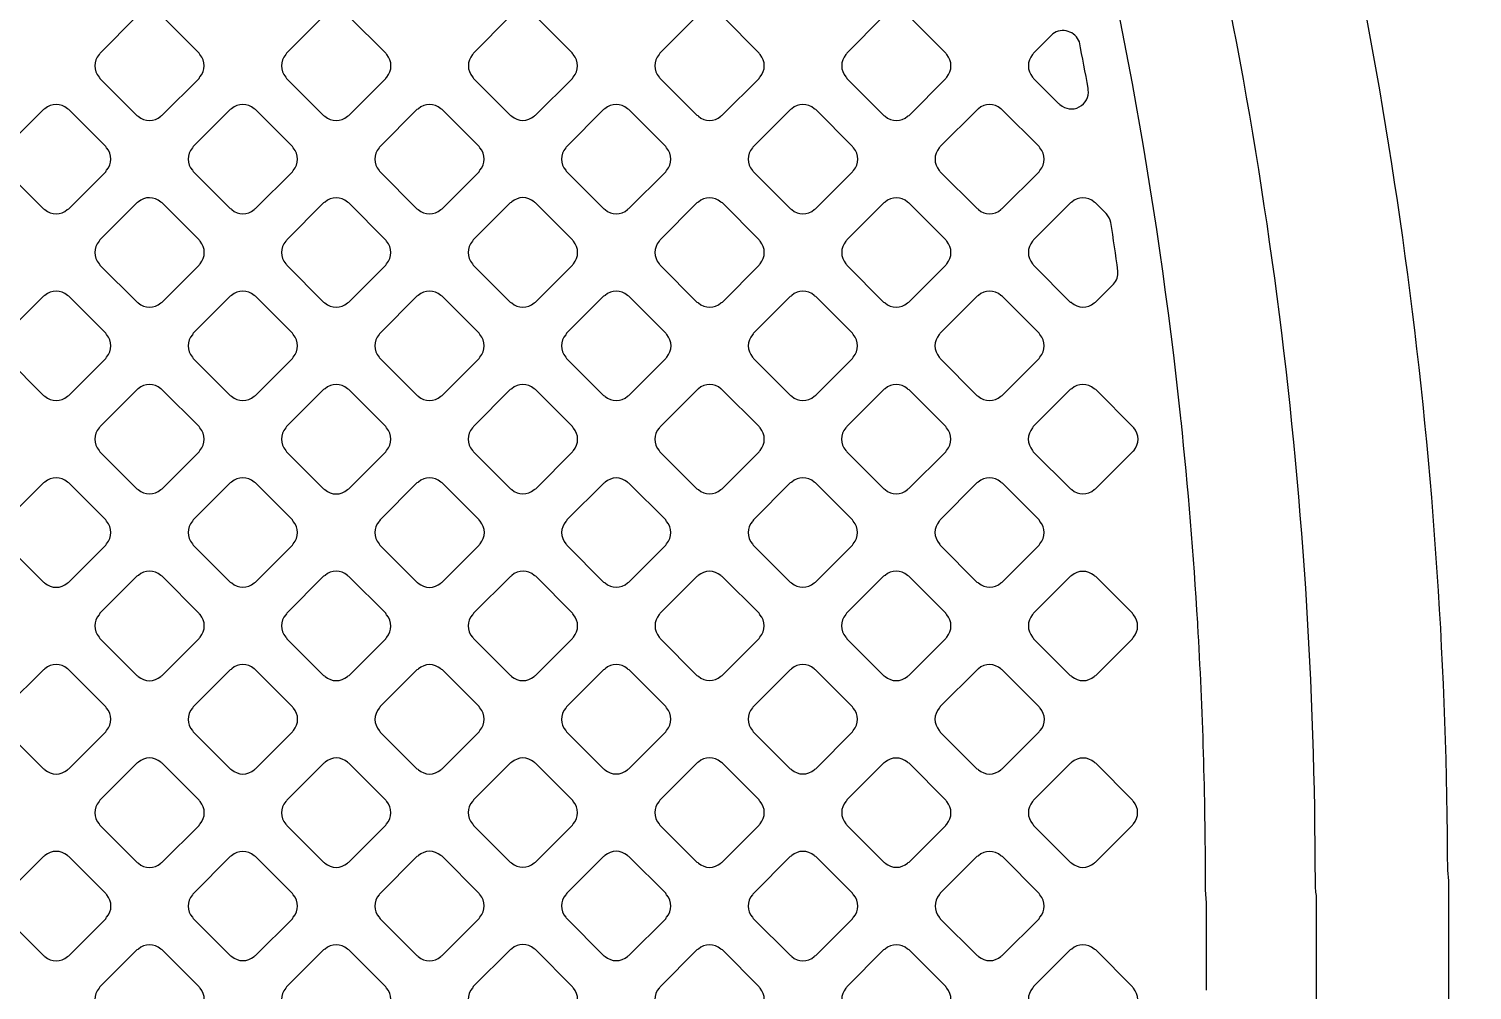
# Model space of a CAD drawing. Extents: x 3811 to 4077, y -444 to -307.
# Drawn here: x 4000.69 to 4002.356, y -389.27 to -388.161 of the extents above; entities that cross this region are included whole.
import ezdxf

# ---------------------------------------------------------------- set-up
doc = ezdxf.new("R2010")
doc.units = 0
doc.layers.add('gbr-dxf', color=7, linetype='Continuous')

msp = doc.modelspace()

# ---------------------------------------------------------------- linework, layer by layer
at = {"layer": 'gbr-dxf', "linetype": 'Continuous'}
for points in [[(3999.0372, -383.6498), (4000.6132, -385.2259, -0.008796), (4000.6149, -385.2276, -0.121203), (4002.1464, -387.7621, -0.018451), (4002.1479, -387.7673, -0.064075), (4002.3276, -389.1327, -0.053804), (4002.3289, -389.1489), (4002.3289, -394.6872, -0.007914)], [(4002.1765, -394.6853), (4002.1765, -389.1609, -0.053095), (4002.1752, -389.1448, 0.064692), (4002.0002, -387.8052, 0.121202), (4000.5054, -385.3337, -0.008636), (4000.5038, -385.332), (3998.9322, -383.7604, -0.013659)], [(4001.8473, -384.0947, -0.195845), (4004.0322, -389.4549, -0.014149), (4004.0323, -389.4568), (4004.0323, -391.139, -0.025288), (4004.0322, -391.1427, 0.157439), (4004.4405, -392.4026, 0.219385), (4004.626, -392.4882, -0.014355), (4004.628, -392.4882, -0.010806), (4004.6366, -392.488, -0.414223), (4004.8398, -392.6912, -0.414223), (4004.6366, -392.8944, -0.414223), (4004.4334, -392.6912, -0.043561), (4004.4364, -392.6561, -0.012185), (4004.4367, -392.6545, 0.044234), (4004.4407, -392.6116, -0.010298), (4004.4407, -392.6104, 0.140494), (4004.4036, -392.4811, -0.004442), (4004.3804, -392.4497), (4004.3802, -392.4494, -0.158008), (4003.956, -391.1404, -0.014071), (4003.9561, -391.1385), (4003.9561, -389.4588, -0.014135), (4003.956, -389.4568, 0.196009), (4001.7909, -384.146, -0.019381)], [(3999.9338, -384.9419), (4000.4034, -385.4115), (4000.4037, -385.4118), (4000.4155, -385.4236, -0.015153), (4000.4164, -385.4246, -0.049411), (4001.1557, -386.3274, -0.015167), (4001.1564, -386.3285, -0.044505), (4001.6589, -387.2521, -0.034066), (4001.6604, -387.2551, -0.026409), (4001.8779, -387.8407, -0.024232), (4001.8785, -387.843, -0.038163), (4002.0195, -388.6098, -0.027081), (4002.0198, -388.6124, -0.011465), (4002.039, -388.846, -0.02516), (4002.0391, -388.8484, -0.014496), (4002.048, -389.1447, -0.020601), (4002.048, -389.1467), (4002.048, -389.1467, -0.012792), (4002.048, -389.1478, 0.025204), (4002.0491, -389.1681, -0.038327), (4002.0493, -389.172), (4002.0493, -389.27)], [(4002.524, -394.8079), (4002.524, -389.1578, -0.03661), (4002.5232, -389.1468, 0.065137), (4002.3345, -387.7087, 0.121503), (4000.7513, -385.0878, -0.008636)]]:
    msp.add_lwpolyline(points, format="xyb", dxfattribs=at)
for points in [[(4000.7712, -388.2161, -0.092348), (4000.7721, -388.2177), (4000.8148, -388.2604, -0.088334), (4000.8163, -388.2613, 0.379237), (4000.8422, -388.2613, -0.096031), (4000.8439, -388.2603), (4000.8865, -388.2177, -0.096227), (4000.8875, -388.216, 0.379465), (4000.8875, -388.1901, -0.088014), (4000.8866, -388.1886), (4000.8439, -388.1459, -0.092289), (4000.8423, -388.145, 0.379731), (4000.8163, -388.145, -0.096475), (4000.8147, -388.1459), (4000.7722, -388.1885, -0.096627), (4000.7712, -388.1901, 0.379731)], [(4000.9866, -388.2161, -0.099643), (4000.9876, -388.2178), (4001.0302, -388.2604, -0.096227), (4001.0318, -388.2614, 0.378952), (4001.0578, -388.2614, -0.095866), (4001.0594, -388.2604), (4001.1021, -388.2177, -0.096227), (4001.1031, -388.2161, 0.379191), (4001.1031, -388.1902, -0.096259), (4001.1021, -388.1885), (4001.0592, -388.1457, -0.083081), (4001.0578, -388.1448, 0.378699), (4001.0319, -388.1448, -0.095968), (4001.0303, -388.1458), (4000.9876, -388.1885, -0.096527), (4000.9866, -388.1901, 0.379)], [(4001.2023, -388.216, -0.108153), (4001.2033, -388.2179), (4001.2456, -388.2602, -0.10442), (4001.2474, -388.2612, 0.379237), (4001.2733, -388.2612, -0.096031), (4001.275, -388.2603), (4001.3175, -388.2177, -0.095916), (4001.3185, -388.2161, 0.379465), (4001.3185, -388.1901, -0.104765), (4001.3174, -388.1883), (4001.2752, -388.1461, -0.108515), (4001.2733, -388.145, 0.379731), (4001.2473, -388.145, -0.096458), (4001.2457, -388.146), (4001.2032, -388.1884, -0.096627), (4001.2023, -388.1901, 0.379731)], [(4001.4176, -388.2161, -0.082704), (4001.4184, -388.2175), (4001.4613, -388.2603, -0.095585), (4001.4629, -388.2613, 0.379191), (4001.4889, -388.2613, -0.096117), (4001.4905, -388.2603), (4001.5332, -388.2177, -0.095895), (4001.5342, -388.216, 0.379201), (4001.5341, -388.1901, -0.096723), (4001.5331, -388.1884), (4001.4906, -388.1459, -0.100519), (4001.4888, -388.1449, 0.379297), (4001.4629, -388.1448, -0.096367), (4001.4613, -388.1458), (4001.4185, -388.1885, -0.096328), (4001.4176, -388.1902, 0.378964)], [(4001.6333, -388.216, -0.099964), (4001.6343, -388.2178), (4001.6769, -388.2604, -0.096332), (4001.6785, -388.2613, 0.379451), (4001.7045, -388.2613, -0.096117), (4001.7061, -388.2604), (4001.7487, -388.2178, -0.095796), (4001.7496, -388.2162, 0.378779), (4001.7496, -388.1903, -0.09601), (4001.7487, -388.1886), (4001.706, -388.146, -0.100093), (4001.7043, -388.145, 0.37947), (4001.6784, -388.145, -0.096723), (4001.6767, -388.146), (4001.6343, -388.1884, -0.096857), (4001.6333, -388.1901, 0.379731)], [(4001.8488, -388.2162, -0.104175), (4001.8498, -388.218), (4001.8785, -388.2466, -0.046425), (4001.8804, -388.248, 0.690712), (4001.913, -388.2309, -0.03831), (4001.913, -388.229, 0.002726), (4001.9028, -388.1756, 0.492596), (4001.8721, -388.1663), (4001.8498, -388.1885, -0.096627), (4001.8488, -388.1902, 0.379731)], [(4000.6633, -388.3239, -0.087946), (4000.6642, -388.3254), (4000.7071, -388.3682, -0.083374), (4000.7085, -388.3691, 0.378952), (4000.7344, -388.3691, -0.095866), (4000.7361, -388.3682), (4000.7788, -388.3254, -0.095916), (4000.7798, -388.3237, 0.379422), (4000.7798, -388.2978, -0.092523), (4000.7788, -388.2962), (4000.7363, -388.2536, -0.096857), (4000.7346, -388.2527, 0.379731), (4000.7086, -388.2527, -0.096458), (4000.707, -388.2536), (4000.6643, -388.2963, -0.096627), (4000.6633, -388.2979, 0.379357)], [(4000.8788, -388.2979, 0.37947), (4000.8789, -388.3238, -0.087848), (4000.8798, -388.3253), (4000.9225, -388.368, -0.10046), (4000.9242, -388.369, 0.379451), (4000.9501, -388.369, -0.096117), (4000.9518, -388.368), (4000.9943, -388.3255, -0.095895), (4000.9953, -388.3239, 0.379201), (4000.9953, -388.2979, -0.092523), (4000.9943, -388.2963), (4000.9516, -388.2537, -0.096857), (4000.95, -388.2527, 0.379357), (4000.9241, -388.2527, -0.096507), (4000.9224, -388.2536), (4000.8798, -388.2962, -0.096423)], [(4001.0944, -388.3239, -0.095956), (4001.0954, -388.3256), (4001.138, -388.3681, -0.092072), (4001.1395, -388.3691, 0.37981), (4001.1655, -388.3691, -0.096625), (4001.1671, -388.3681), (4001.2099, -388.3254, -0.096128), (4001.2108, -388.3237, 0.37981), (4001.2108, -388.2978, -0.083792), (4001.2099, -388.2964), (4001.1671, -388.2536, -0.088207), (4001.1656, -388.2527, 0.379731), (4001.1397, -388.2527, -0.096723), (4001.138, -388.2536), (4001.0954, -388.2963, -0.096857), (4001.0944, -388.2979, 0.379731)], [(4001.3099, -388.2979, 0.379605), (4001.3099, -388.3238, -0.096625), (4001.3109, -388.3255), (4001.3534, -388.3679, -0.107961), (4001.3552, -388.369, 0.37981), (4001.3812, -388.369, -0.095956), (4001.3828, -388.368), (4001.4253, -388.3255, -0.096332), (4001.4263, -388.3239, 0.37981), (4001.4263, -388.2979, -0.100902), (4001.4253, -388.2962), (4001.3828, -388.2537, -0.10442), (4001.381, -388.2527, 0.379297), (4001.3551, -388.2527, -0.096367), (4001.3534, -388.2536), (4001.3109, -388.2962, -0.096328)], [(4001.5254, -388.298, 0.37947), (4001.5254, -388.3239, -0.083235), (4001.5263, -388.3253), (4001.5691, -388.3681, -0.096332), (4001.5707, -388.3691, 0.379451), (4001.5967, -388.3691, -0.096117), (4001.5983, -388.3682), (4001.641, -388.3255, -0.095895), (4001.642, -388.3239, 0.379201), (4001.642, -388.2979, -0.096723), (4001.641, -388.2963), (4001.5984, -388.2537, -0.100519), (4001.5967, -388.2527, 0.379357), (4001.5707, -388.2527, -0.096507), (4001.5691, -388.2536), (4001.5264, -388.2963, -0.096527)], [(4001.7411, -388.2979, 0.37947), (4001.7411, -388.3239, -0.099964), (4001.7421, -388.3256), (4001.7846, -388.368, -0.096111), (4001.7862, -388.369, 0.37981), (4001.8122, -388.369, -0.095956), (4001.8138, -388.368), (4001.8563, -388.3256, -0.096332), (4001.8573, -388.3239, 0.379451), (4001.8573, -388.298, -0.096117), (4001.8564, -388.2963), (4001.8138, -388.2538, -0.100073), (4001.8121, -388.2528, 0.378699), (4001.7862, -388.2528, -0.095968), (4001.7846, -388.2538), (4001.7421, -388.2963, -0.096527)], [(4000.7711, -388.4057, 0.379605), (4000.7711, -388.4316, -0.087784), (4000.772, -388.4331), (4000.8149, -388.476, -0.083651), (4000.8163, -388.4769, 0.37981), (4000.8423, -388.4769, -0.095956), (4000.8439, -388.4759), (4000.8866, -388.4332, -0.096332), (4000.8876, -388.4316, 0.37981), (4000.8876, -388.4056, -0.092523), (4000.8866, -388.404), (4000.844, -388.3613, -0.096857), (4000.8423, -388.3604, 0.379297), (4000.8164, -388.3603, -0.096367), (4000.8147, -388.3613), (4000.772, -388.404, -0.096328)], [(4000.9867, -388.4316, -0.095956), (4000.9877, -388.4332), (4001.0303, -388.4758, -0.092072), (4001.0318, -388.4768, 0.379308), (4001.0578, -388.4768, -0.095862), (4001.0594, -388.4758), (4001.102, -388.4333, -0.095916), (4001.1029, -388.4316, 0.379191), (4001.1029, -388.4057, -0.100514), (4001.1019, -388.404), (4001.0593, -388.3613, -0.088093), (4001.0578, -388.3604, 0.379249), (4001.0319, -388.3604, -0.096723), (4001.0302, -388.3614), (4000.9877, -388.404, -0.096857), (4000.9867, -388.4056, 0.379731)], [(4001.2021, -388.4316, -0.100082), (4001.2031, -388.4333), (4001.2457, -388.4759, -0.095895), (4001.2474, -388.4769, 0.379201), (4001.2733, -388.4769, -0.096625), (4001.275, -388.4759), (4001.3176, -388.4333, -0.096111), (4001.3186, -388.4316, 0.37981), (4001.3186, -388.4057, -0.096458), (4001.3176, -388.404), (4001.2748, -388.3612, -0.083733), (4001.2734, -388.3603, 0.379357), (4001.2474, -388.3603, -0.096355), (4001.2458, -388.3613), (4001.2031, -388.404, -0.096423), (4001.2021, -388.4056, 0.379112)], [(4001.4177, -388.4316, -0.096625), (4001.4187, -388.4333), (4001.4612, -388.4758, -0.107961), (4001.463, -388.4768, 0.37981), (4001.489, -388.4768, -0.095956), (4001.4907, -388.4758), (4001.5332, -388.4334, -0.096332), (4001.5341, -388.4317, 0.37981), (4001.5341, -388.4057, -0.100902), (4001.5331, -388.404), (4001.4906, -388.3615, -0.10442), (4001.4888, -388.3605, 0.379731), (4001.4629, -388.3605, -0.096458), (4001.4612, -388.3615), (4001.4187, -388.404, -0.096627), (4001.4177, -388.4057, 0.379731)], [(4001.6333, -388.4057, 0.37947), (4001.6333, -388.4317, -0.095956), (4001.6343, -388.4333), (4001.6768, -388.4759, -0.092126), (4001.6784, -388.4768, 0.379308), (4001.7044, -388.4769, -0.09601), (4001.706, -388.4759), (4001.7487, -388.4332, -0.096227), (4001.7496, -388.4316, 0.379422), (4001.7496, -388.4056, -0.100399), (4001.7486, -388.4039), (4001.7063, -388.3616, -0.10442), (4001.7045, -388.3605, 0.379357), (4001.6785, -388.3605, -0.096507), (4001.6769, -388.3615), (4001.6343, -388.4041, -0.096527)], [(4001.8488, -388.4056, 0.379347), (4001.8488, -388.4316, -0.096625), (4001.8498, -388.4332), (4001.8923, -388.4758, -0.092233), (4001.8939, -388.4767, 0.379248), (4001.9198, -388.4768, -0.09601), (4001.9215, -388.4758), (4001.942, -388.4553), (4001.942, -388.4553, 0.209618), (4001.9473, -388.4401, 0.002842), (4001.9391, -388.384, 0.142595), (4001.934, -388.3741, -0.041252), (4001.9338, -388.3738), (4001.9214, -388.3613, -0.08752), (4001.9199, -388.3604, 0.37884), (4001.894, -388.3604, -0.096238), (4001.8924, -388.3614), (4001.8497, -388.404, -0.095895)], [(4000.6634, -388.5134, 0.379605), (4000.6634, -388.5393, -0.10047), (4000.6644, -388.5411), (4000.7069, -388.5836, -0.096111), (4000.7086, -388.5846, 0.37981), (4000.7346, -388.5846, -0.095956), (4000.7362, -388.5836), (4000.7788, -388.541, -0.096332), (4000.7798, -388.5394, 0.37981), (4000.7798, -388.5134, -0.096625), (4000.7788, -388.5118), (4000.7362, -388.4692, -0.100151), (4000.7345, -388.4682, 0.379297), (4000.7086, -388.4682, -0.096367), (4000.7069, -388.4691), (4000.6643, -388.5117, -0.096328)], [(4000.8788, -388.5395, -0.083317), (4000.8797, -388.5409), (4000.9224, -388.5836, -0.096857), (4000.9241, -388.5845, 0.379237), (4000.95, -388.5846, -0.096031), (4000.9517, -388.5836), (4000.9943, -388.5409, -0.095916), (4000.9953, -388.5393, 0.379465), (4000.9953, -388.5133, -0.096723), (4000.9943, -388.5117), (4000.9518, -388.4692, -0.100519), (4000.9501, -388.4682, 0.379731), (4000.9241, -388.4682, -0.096458), (4000.9225, -388.4692), (4000.8798, -388.5118, -0.096627), (4000.8788, -388.5135, 0.379731)], [(4001.0944, -388.5134, 0.379605), (4001.0944, -388.5393, -0.091954), (4001.0954, -388.5409), (4001.1381, -388.5837, -0.087638), (4001.1396, -388.5846, 0.37981), (4001.1656, -388.5846, -0.096625), (4001.1672, -388.5836), (4001.2098, -388.541, -0.096111), (4001.2108, -388.5394, 0.37981), (4001.2108, -388.5134, -0.088014), (4001.2099, -388.5119), (4001.1671, -388.4691, -0.092289), (4001.1655, -388.4682, 0.379297), (4001.1396, -388.4682, -0.096355), (4001.1379, -388.4691), (4001.0954, -388.5117, -0.096423)], [(4001.3099, -388.5135, 0.378939), (4001.3099, -388.5394, -0.092162), (4001.3108, -388.541), (4001.3535, -388.5836, -0.103923), (4001.3552, -388.5847, 0.379201), (4001.3812, -388.5846, -0.096625), (4001.3828, -388.5837), (4001.4255, -388.541, -0.096111), (4001.4264, -388.5394, 0.37981), (4001.4264, -388.5134, -0.088014), (4001.4255, -388.5119), (4001.3827, -388.4691, -0.092289), (4001.3811, -388.4682, 0.3795), (4001.3552, -388.4682, -0.096614), (4001.3535, -388.4692), (4001.3108, -388.5119, -0.096539)], [(4001.5255, -388.5395, -0.096625), (4001.5265, -388.5411), (4001.5689, -388.5835, -0.107817), (4001.5707, -388.5845, 0.37981), (4001.5967, -388.5845, -0.096625), (4001.5984, -388.5835), (4001.6408, -388.541, -0.096111), (4001.6418, -388.5394, 0.37981), (4001.6418, -388.5134, -0.100399), (4001.6408, -388.5117), (4001.5985, -388.4694, -0.10442), (4001.5967, -388.4683, 0.379731), (4001.5707, -388.4683, -0.096458), (4001.569, -388.4693), (4001.5265, -388.5118, -0.096627), (4001.5255, -388.5135, 0.379731)], [(4001.741, -388.5134, 0.379249), (4001.741, -388.5394, -0.096625), (4001.742, -388.541), (4001.7845, -388.5836, -0.092233), (4001.7861, -388.5845, 0.379308), (4001.8121, -388.5846, -0.09601), (4001.8137, -388.5836), (4001.8564, -388.5409, -0.096227), (4001.8573, -388.5393, 0.379422), (4001.8573, -388.5133, -0.100399), (4001.8563, -388.5116), (4001.814, -388.4693, -0.104691), (4001.8122, -388.4682, 0.3795), (4001.7862, -388.4682, -0.096614), (4001.7846, -388.4692), (4001.7419, -388.5118, -0.096195)], [(4000.7711, -388.6471, -0.099971), (4000.7721, -388.6488), (4000.8147, -388.6914, -0.096227), (4000.8163, -388.6923, 0.378897), (4000.8422, -388.6923, -0.09601), (4000.8439, -388.6914), (4000.8865, -388.6487, -0.095935), (4000.8875, -388.6471, 0.379011), (4000.8875, -388.6212, -0.095968), (4000.8865, -388.6195), (4000.844, -388.577, -0.100093), (4000.8423, -388.576, 0.37947), (4000.8163, -388.576, -0.096723), (4000.8147, -388.577), (4000.7722, -388.6195, -0.096857), (4000.7712, -388.6212, 0.379357)], [(4000.9866, -388.6471, -0.092348), (4000.9876, -388.6487), (4001.0303, -388.6915, -0.088202), (4001.0318, -388.6924, 0.37981), (4001.0578, -388.6924, -0.095956), (4001.0594, -388.6914), (4001.1021, -388.6488, -0.096332), (4001.103, -388.6472, 0.37981), (4001.103, -388.6212, -0.104765), (4001.102, -388.6194), (4001.0594, -388.5768, -0.092898), (4001.0579, -388.5759, 0.379731), (4001.0319, -388.5759, -0.096953), (4001.0302, -388.5768), (4000.9876, -388.6195, -0.096857), (4000.9866, -388.6212, 0.379731)], [(4001.2022, -388.6211, 0.37947), (4001.2022, -388.6471, -0.095956), (4001.2032, -388.6487), (4001.2459, -388.6914, -0.092072), (4001.2475, -388.6924, 0.37981), (4001.2734, -388.6924, -0.096625), (4001.2751, -388.6914), (4001.3176, -388.6489, -0.096111), (4001.3186, -388.6473, 0.379308), (4001.3186, -388.6213, -0.100402), (4001.3176, -388.6196), (4001.2748, -388.5769, -0.088435), (4001.2734, -388.576, 0.379), (4001.2474, -388.5759, -0.095968), (4001.2458, -388.5769), (4001.2032, -388.6195, -0.096527)], [(4001.4177, -388.6213, 0.378939), (4001.4177, -388.6473, -0.092052), (4001.4186, -388.6488), (4001.4611, -388.6913, -0.104101), (4001.4629, -388.6924, 0.379201), (4001.4889, -388.6923, -0.095956), (4001.4905, -388.6914), (4001.5332, -388.6487, -0.096332), (4001.5341, -388.6471, 0.37981), (4001.5341, -388.6211, -0.088442), (4001.5332, -388.6196), (4001.4905, -388.577, -0.092289), (4001.489, -388.576, 0.3795), (4001.463, -388.576, -0.096614), (4001.4614, -388.577), (4001.4187, -388.6197, -0.096539)], [(4001.6332, -388.6472, -0.095956), (4001.6342, -388.6488), (4001.6766, -388.6912, -0.108029), (4001.6784, -388.6922, 0.37981), (4001.7044, -388.6922, -0.095956), (4001.706, -388.6912), (4001.7485, -388.6487, -0.096111), (4001.7495, -388.6471, 0.37981), (4001.7495, -388.6211, -0.100399), (4001.7485, -388.6194), (4001.7062, -388.5771, -0.104691), (4001.7044, -388.576, 0.379731), (4001.6784, -388.576, -0.096723), (4001.6767, -388.577), (4001.6342, -388.6195, -0.096857), (4001.6332, -388.6212, 0.379731)], [(4001.8487, -388.6211, 0.378939), (4001.8487, -388.6471, -0.096117), (4001.8496, -388.6487), (4001.8924, -388.6914, -0.092187), (4001.894, -388.6924, 0.379201), (4001.9199, -388.6924, -0.095956), (4001.9215, -388.6914), (4001.9653, -388.6476), (4001.9655, -388.6474, 0.379813), (4001.9655, -388.6209, -0.047484), (4001.9652, -388.6205), (4001.9216, -388.5769, -0.104311), (4001.9198, -388.5759, 0.3795), (4001.8939, -388.5759, -0.096614), (4001.8922, -388.5769), (4001.8496, -388.6195, -0.096539)], [(4000.6633, -388.7549, -0.096157), (4000.6643, -388.7566), (4000.707, -388.7992, -0.091364), (4000.7085, -388.8002, 0.378747), (4000.7344, -388.8002, -0.09601), (4000.7361, -388.7992), (4000.7788, -388.7564, -0.095916), (4000.7798, -388.7548, 0.379422), (4000.7798, -388.7288, -0.083317), (4000.7789, -388.7274), (4000.7361, -388.6846, -0.088202), (4000.7346, -388.6837, 0.379731), (4000.7086, -388.6837, -0.096458), (4000.707, -388.6847), (4000.6643, -388.7273, -0.096857), (4000.6633, -388.729, 0.3795)], [(4000.8789, -388.7289, 0.379605), (4000.8789, -388.7549, -0.095956), (4000.8798, -388.7565), (4000.9223, -388.799, -0.107817), (4000.9242, -388.8, 0.379451), (4000.9501, -388.8001, -0.096117), (4000.9518, -388.7991), (4000.9943, -388.7565, -0.095796), (4000.9953, -388.7549, 0.378779), (4000.9953, -388.729, -0.099971), (4000.9943, -388.7273), (4000.9518, -388.6847, -0.103973), (4000.95, -388.6837, 0.378945), (4000.9241, -388.6837, -0.09657), (4000.9224, -388.6847), (4000.8798, -388.7273, -0.096423)], [(4001.0944, -388.7549, -0.087784), (4001.0953, -388.7564), (4001.1382, -388.7994, -0.083651), (4001.1396, -388.8002, 0.37981), (4001.1656, -388.8002, -0.095956), (4001.1672, -388.7993), (4001.21, -388.7565, -0.096332), (4001.2109, -388.7549, 0.37981), (4001.2109, -388.7289, -0.092523), (4001.21, -388.7274), (4001.1673, -388.6847, -0.096857), (4001.1656, -388.6837, 0.379731), (4001.1397, -388.6837, -0.096458), (4001.138, -388.6847), (4001.0954, -388.7273, -0.096627), (4001.0944, -388.729, 0.379731)], [(4001.31, -388.729, 0.37947), (4001.31, -388.755, -0.087748), (4001.3109, -388.7565), (4001.3535, -388.799, -0.100151), (4001.3552, -388.8, 0.37981), (4001.3812, -388.8, -0.095956), (4001.3828, -388.7991), (4001.4253, -388.7566, -0.096332), (4001.4263, -388.7549, 0.379308), (4001.4263, -388.729, -0.092052), (4001.4254, -388.7274), (4001.3828, -388.6848, -0.096527), (4001.3811, -388.6838, 0.379), (4001.3552, -388.6838, -0.095968), (4001.3536, -388.6848), (4001.311, -388.7274, -0.096527)], [(4001.5254, -388.755, -0.092348), (4001.5263, -388.7565), (4001.5688, -388.799, -0.10399), (4001.5706, -388.8, 0.37981), (4001.5966, -388.8, -0.096103), (4001.5982, -388.7991), (4001.6408, -388.7564, -0.095819), (4001.6418, -388.7548, 0.37981), (4001.6418, -388.7288, -0.088014), (4001.6409, -388.7273), (4001.5982, -388.6847, -0.092623), (4001.5967, -388.6837, 0.379731), (4001.5707, -388.6837, -0.096458), (4001.569, -388.6847), (4001.5264, -388.7274, -0.096627), (4001.5254, -388.729, 0.379731)], [(4001.741, -388.7547, -0.107356), (4001.742, -388.7566), (4001.7845, -388.7991, -0.104246), (4001.7863, -388.8001, 0.379422), (4001.8122, -388.8001, -0.095956), (4001.8138, -388.7991), (4001.8563, -388.7566, -0.096332), (4001.8573, -388.7549, 0.37981), (4001.8573, -388.729, -0.104175), (4001.8563, -388.7272), (4001.8139, -388.6848, -0.108174), (4001.812, -388.6837, 0.3795), (4001.7861, -388.6837, -0.096614), (4001.7844, -388.6847), (4001.7419, -388.7272, -0.096195), (4001.741, -388.7288, 0.378699)], [(4000.7711, -388.8367, 0.379605), (4000.7711, -388.8627, -0.095956), (4000.772, -388.8643), (4000.8147, -388.907, -0.092072), (4000.8163, -388.9079, 0.379451), (4000.8422, -388.908, -0.096117), (4000.8439, -388.907), (4000.8866, -388.8642, -0.095796), (4000.8876, -388.8626, 0.37889), (4000.8876, -388.8366, -0.083601), (4000.8867, -388.8352), (4000.8438, -388.7923, -0.087645), (4000.8423, -388.7914, 0.378645), (4000.8164, -388.7914, -0.096355), (4000.8147, -388.7924), (4000.772, -388.8351, -0.096423)], [(4000.9867, -388.8367, 0.37947), (4000.9867, -388.8626, -0.103917), (4000.9877, -388.8644), (4001.0302, -388.9069, -0.10046), (4001.032, -388.9079, 0.379451), (4001.0579, -388.9079, -0.096117), (4001.0596, -388.907), (4001.1021, -388.8644, -0.095895), (4001.1031, -388.8628, 0.379201), (4001.103, -388.8368, -0.108153), (4001.102, -388.835), (4001.0595, -388.7925, -0.096111), (4001.0578, -388.7915, 0.379357), (4001.0319, -388.7915, -0.096507), (4001.0303, -388.7924), (4000.9877, -388.835, -0.096527)], [(4001.2022, -388.8627, -0.092139), (4001.2032, -388.8643), (4001.2459, -388.907, -0.087638), (4001.2473, -388.9079, 0.37981), (4001.2733, -388.9079, -0.096625), (4001.275, -388.9069), (4001.3176, -388.8643, -0.096111), (4001.3186, -388.8627, 0.37981), (4001.3186, -388.8367, -0.104293), (4001.3175, -388.8349), (4001.2751, -388.7924, -0.092623), (4001.2735, -388.7915, 0.379731), (4001.2475, -388.7915, -0.096458), (4001.2459, -388.7925), (4001.2032, -388.8351, -0.096627), (4001.2022, -388.8368, 0.379731)], [(4001.4178, -388.8626, -0.10047), (4001.4188, -388.8643), (4001.4612, -388.9068, -0.096111), (4001.4629, -388.9078, 0.37981), (4001.4889, -388.9078, -0.095956), (4001.4905, -388.9068), (4001.533, -388.8643, -0.096332), (4001.534, -388.8626, 0.37981), (4001.534, -388.8367, -0.096625), (4001.533, -388.835), (4001.4905, -388.7926, -0.100151), (4001.4888, -388.7916, 0.379731), (4001.4628, -388.7916, -0.096458), (4001.4612, -388.7925), (4001.4188, -388.835, -0.096627), (4001.4178, -388.8366, 0.379731)], [(4001.6332, -388.8626, -0.104392), (4001.6342, -388.8644), (4001.6767, -388.9069, -0.10046), (4001.6784, -388.9079, 0.37981), (4001.7044, -388.9079, -0.096625), (4001.706, -388.9069), (4001.7486, -388.8643, -0.096111), (4001.7496, -388.8626, 0.37981), (4001.7496, -388.8367, -0.09253), (4001.7487, -388.8351), (4001.706, -388.7924, -0.096627), (4001.7043, -388.7914, 0.379731), (4001.6784, -388.7914, -0.096723), (4001.6767, -388.7924), (4001.6341, -388.835, -0.096627), (4001.6332, -388.8366, 0.379731)], [(4001.8488, -388.8626, -0.108153), (4001.8499, -388.8645), (4001.8923, -388.9069, -0.10399), (4001.8941, -388.9079, 0.37981), (4001.92, -388.9079, -0.095956), (4001.9217, -388.9069), (4001.9642, -388.8644, -0.096332), (4001.9651, -388.8628, 0.37981), (4001.9651, -388.8368, -0.104392), (4001.9641, -388.835), (4001.9217, -388.7926, -0.107961), (4001.9198, -388.7916, 0.379731), (4001.8939, -388.7916, -0.096458), (4001.8922, -388.7925), (4001.8498, -388.835, -0.096627), (4001.8488, -388.8366, 0.379731)], [(4000.6633, -388.9704, -0.091563), (4000.6642, -388.972), (4000.7071, -389.0148, -0.088103), (4000.7086, -389.0157, 0.37829), (4000.7345, -389.0157, -0.095528), (4000.7361, -389.0148), (4000.7788, -388.972, -0.095602), (4000.7798, -388.9704, 0.379299), (4000.7798, -388.9445, -0.088442), (4000.7789, -388.943), (4000.7361, -388.9002, -0.092898), (4000.7345, -388.8992, 0.379357), (4000.7086, -388.8992, -0.096507), (4000.7069, -388.9002), (4000.6643, -388.9428, -0.096527), (4000.6633, -388.9445, 0.378784)], [(4000.8788, -388.9445, 0.37947), (4000.8788, -388.9705, -0.091954), (4000.8798, -388.9721), (4000.9224, -389.0147, -0.104264), (4000.9242, -389.0157, 0.37981), (4000.9502, -389.0157, -0.096625), (4000.9518, -389.0147), (4000.9944, -388.9721, -0.096111), (4000.9954, -388.9704, 0.379308), (4000.9954, -388.9445, -0.08785), (4000.9945, -388.943), (4000.9517, -388.9002, -0.092456), (4000.9501, -388.8992, 0.379), (4000.9242, -388.8992, -0.095968), (4000.9225, -388.9002), (4000.8798, -388.9429, -0.096527)], [(4001.0945, -388.9705, -0.100082), (4001.0955, -388.9722), (4001.138, -389.0147, -0.095895), (4001.1397, -389.0157, 0.378747), (4001.1656, -389.0157, -0.09601), (4001.1672, -389.0147), (4001.2099, -388.972, -0.096227), (4001.2108, -388.9704, 0.379422), (4001.2108, -388.9444, -0.096458), (4001.2098, -388.9428), (4001.1674, -388.9003, -0.100499), (4001.1656, -388.8993, 0.379731), (4001.1397, -388.8993, -0.096458), (4001.138, -388.9003), (4001.0955, -388.9428, -0.096627), (4001.0945, -388.9445, 0.3795)], [(4001.3099, -388.9445, 0.378939), (4001.3099, -388.9705, -0.083163), (4001.3107, -388.9719), (4001.3535, -389.0146, -0.096227), (4001.3551, -389.0156, 0.379201), (4001.3811, -389.0156, -0.095956), (4001.3827, -389.0146), (4001.4253, -388.972, -0.096111), (4001.4263, -388.9703, 0.37981), (4001.4263, -388.9443, -0.096458), (4001.4253, -388.9427), (4001.3829, -388.9002, -0.100824), (4001.3811, -388.8992, 0.3795), (4001.3552, -388.8992, -0.096614), (4001.3535, -388.9002), (4001.3108, -388.9429, -0.096539)], [(4001.5254, -388.9704, -0.087784), (4001.5263, -388.9718), (4001.569, -389.0145, -0.100476), (4001.5707, -389.0156, 0.37981), (4001.5967, -389.0156, -0.096625), (4001.5984, -389.0146), (4001.6408, -388.9721, -0.096111), (4001.6418, -388.9704, 0.37981), (4001.6418, -388.9445, -0.09253), (4001.6409, -388.9429), (4001.5982, -388.9002, -0.096423), (4001.5965, -388.8992, 0.379731), (4001.5706, -388.8992, -0.096458), (4001.5689, -388.9002), (4001.5264, -388.9427, -0.096627), (4001.5254, -388.9444, 0.379731)], [(4001.741, -388.9445, 0.379249), (4001.741, -388.9704, -0.104392), (4001.742, -388.9722), (4001.7845, -389.0147, -0.100476), (4001.7862, -389.0157, 0.379308), (4001.8122, -389.0157, -0.096117), (4001.8138, -389.0148), (4001.8565, -388.9721, -0.096227), (4001.8575, -388.9705, 0.379422), (4001.8574, -388.9445, -0.09253), (4001.8565, -388.9429), (4001.8138, -388.9002, -0.096627), (4001.8122, -388.8993, 0.3795), (4001.7862, -388.8992, -0.096614), (4001.7846, -388.9002), (4001.7419, -388.9428, -0.096195)], [(4000.7711, -389.0782, -0.092315), (4000.772, -389.0798), (4000.8149, -389.1226, -0.088103), (4000.8164, -389.1235, 0.378798), (4000.8423, -389.1235, -0.096367), (4000.844, -389.1225), (4000.8866, -389.0799, -0.096266), (4000.8876, -389.0782, 0.379639), (4000.8876, -389.0523, -0.088014), (4000.8867, -389.0508), (4000.8439, -389.008, -0.092623), (4000.8423, -389.007, 0.379357), (4000.8164, -389.007, -0.096507), (4000.8147, -389.008), (4000.7721, -389.0506, -0.096527), (4000.7711, -389.0523, 0.378945)], [(4000.9867, -389.0523, 0.37947), (4000.9867, -389.0783, -0.099964), (4000.9877, -389.08), (4001.0302, -389.1225, -0.096111), (4001.0318, -389.1234, 0.37981), (4001.0578, -389.1234, -0.095956), (4001.0594, -389.1225), (4001.1021, -389.0798, -0.096332), (4001.103, -389.0782, 0.379308), (4001.1031, -389.0522, -0.095968), (4001.1021, -389.0506), (4001.0594, -389.0079, -0.083772), (4001.058, -389.007, 0.379), (4001.032, -389.007, -0.095968), (4001.0304, -389.008), (4000.9877, -389.0507, -0.096527)], [(4001.2022, -389.0781, -0.104392), (4001.2033, -389.0799), (4001.2456, -389.1223, -0.100151), (4001.2473, -389.1233, 0.379308), (4001.2733, -389.1233, -0.09601), (4001.2749, -389.1224), (4001.3175, -389.0798, -0.095916), (4001.3184, -389.0782, 0.378952), (4001.3185, -389.0522, -0.107685), (4001.3174, -389.0504), (4001.275, -389.008, -0.096527), (4001.2734, -389.007, 0.37947), (4001.2474, -389.007, -0.096458), (4001.2457, -389.008), (4001.2032, -389.0505, -0.096627), (4001.2022, -389.0522, 0.379731)], [(4001.4176, -389.0522, 0.378939), (4001.4176, -389.0782, -0.083636), (4001.4184, -389.0796), (4001.4613, -389.1224, -0.096539), (4001.4629, -389.1234, 0.379201), (4001.4889, -389.1234, -0.095956), (4001.4905, -389.1224), (4001.5332, -389.0798, -0.096332), (4001.5341, -389.0781, 0.37981), (4001.5341, -389.0522, -0.096625), (4001.5332, -389.0505), (4001.4906, -389.0079, -0.100476), (4001.4888, -389.0069, 0.3795), (4001.4629, -389.0069, -0.096614), (4001.4612, -389.0079), (4001.4185, -389.0506, -0.096195)], [(4001.6333, -389.0781, -0.100588), (4001.6343, -389.0798), (4001.6769, -389.1225, -0.096539), (4001.6786, -389.1234, 0.379201), (4001.7045, -389.1234, -0.095956), (4001.7061, -389.1224), (4001.7486, -389.0799, -0.096332), (4001.7496, -389.0783, 0.37981), (4001.7496, -389.0523, -0.096723), (4001.7486, -389.0507), (4001.7061, -389.0081, -0.100519), (4001.7043, -389.0071, 0.379357), (4001.6784, -389.0071, -0.096507), (4001.6767, -389.008), (4001.6343, -389.0505, -0.096527), (4001.6333, -389.0522, 0.379112)], [(4001.8488, -389.0782, -0.104392), (4001.8498, -389.08), (4001.8922, -389.1224, -0.100151), (4001.8939, -389.1234, 0.37981), (4001.9199, -389.1234, -0.095956), (4001.9215, -389.1224), (4001.9642, -389.0798, -0.096111), (4001.9651, -389.0782, 0.37981), (4001.9651, -389.0522, -0.09253), (4001.9642, -389.0506), (4001.9216, -389.0081, -0.096627), (4001.92, -389.0071, 0.379731), (4001.894, -389.0071, -0.096723), (4001.8924, -389.0081), (4001.8498, -389.0506, -0.096627), (4001.8488, -389.0523, 0.379731)], [(4000.6633, -389.186, -0.087784), (4000.6643, -389.1875), (4000.7072, -389.2304, -0.083651), (4000.7086, -389.2313, 0.37981), (4000.7346, -389.2313, -0.095956), (4000.7362, -389.2303), (4000.7789, -389.1876, -0.096627), (4000.7798, -389.186, 0.379237), (4000.7799, -389.16, -0.091768), (4000.7789, -389.1585), (4000.7362, -389.1157, -0.095916), (4000.7345, -389.1148, 0.379605), (4000.7086, -389.1148, -0.096458), (4000.7069, -389.1158), (4000.6643, -389.1584, -0.096627), (4000.6633, -389.16, 0.379731)], [(4000.8789, -389.186, -0.087946), (4000.8798, -389.1875), (4000.9224, -389.2301, -0.101019), (4000.9242, -389.2311, 0.379087), (4000.9501, -389.2311, -0.09601), (4000.9517, -389.2302), (4000.9943, -389.1876, -0.096227), (4000.9953, -389.1859, 0.379422), (4000.9953, -389.16, -0.092418), (4000.9943, -389.1584), (4000.9518, -389.1159, -0.096857), (4000.9501, -389.1149, 0.379731), (4000.9241, -389.1149, -0.096458), (4000.9225, -389.1159), (4000.8799, -389.1584, -0.096627), (4000.8789, -389.1601, 0.379141)], [(4001.0944, -389.186, -0.096625), (4001.0954, -389.1876), (4001.1379, -389.2302, -0.092233), (4001.1395, -389.2312, 0.37981), (4001.1655, -389.2312, -0.095956), (4001.1671, -389.2302), (4001.2098, -389.1875, -0.096332), (4001.2108, -389.1858, 0.37981), (4001.2108, -389.1598, -0.083317), (4001.2099, -389.1584), (4001.1671, -389.1156, -0.088202), (4001.1656, -389.1147, 0.379731), (4001.1397, -389.1147, -0.096458), (4001.138, -389.1157), (4001.0954, -389.1584, -0.096627), (4001.0944, -389.16, 0.379731)], [(4001.3099, -389.1859, -0.096625), (4001.3109, -389.1875), (4001.3534, -389.23, -0.107817), (4001.3552, -389.2311, 0.379451), (4001.3812, -389.2311, -0.096117), (4001.3828, -389.2301), (4001.4254, -389.1876, -0.095796), (4001.4263, -389.1859, 0.378779), (4001.4263, -389.16, -0.099971), (4001.4253, -389.1583), (4001.3828, -389.1158, -0.103973), (4001.381, -389.1147, 0.37947), (4001.355, -389.1148, -0.096723), (4001.3534, -389.1157), (4001.3109, -389.1583, -0.096627), (4001.3099, -389.1599, 0.379731)], [(4001.5254, -389.186, -0.083317), (4001.5263, -389.1874), (4001.5691, -389.2302, -0.096111), (4001.5707, -389.2312, 0.37981), (4001.5967, -389.2312, -0.095956), (4001.5984, -389.2302), (4001.641, -389.1876, -0.096332), (4001.642, -389.186, 0.37981), (4001.642, -389.16, -0.096625), (4001.641, -389.1583), (4001.5984, -389.1158, -0.100151), (4001.5967, -389.1148, 0.379731), (4001.5707, -389.1148, -0.096458), (4001.569, -389.1157), (4001.5264, -389.1584, -0.096627), (4001.5254, -389.16, 0.379731)], [(4001.7411, -389.1859, -0.100588), (4001.7421, -389.1876), (4001.7846, -389.2302, -0.095895), (4001.7863, -389.2311, 0.378747), (4001.8122, -389.2311, -0.09601), (4001.8138, -389.2302), (4001.8564, -389.1876, -0.096227), (4001.8573, -389.186, 0.379422), (4001.8573, -389.16, -0.096458), (4001.8563, -389.1584), (4001.8139, -389.1159, -0.100824), (4001.8122, -389.1149, 0.379731), (4001.7862, -389.1149, -0.096723), (4001.7845, -389.1159), (4001.7421, -389.1583, -0.096857), (4001.7411, -389.16, 0.3795)], [(4000.7712, -389.2678, 0.379778), (4000.7712, -389.2938, -0.087784), (4000.7721, -389.2953), (4000.8149, -389.3381, -0.083651), (4000.8163, -389.339, 0.37981), (4000.8423, -389.339, -0.095956), (4000.8439, -389.338), (4000.8866, -389.2953, -0.096111), (4000.8876, -389.2937, 0.379092), (4000.8876, -389.2677, -0.091404), (4000.8866, -389.2662), (4000.844, -389.2235, -0.0953), (4000.8424, -389.2226, 0.378853), (4000.8164, -389.2226, -0.096614), (4000.8148, -389.2236), (4000.7721, -389.2662, -0.096558)], [(4000.9866, -389.2937, -0.09234), (4000.9876, -389.2953), (4001.0303, -389.338, -0.088093), (4001.0318, -389.3389, 0.379465), (4001.0577, -389.3389, -0.096625), (4001.0594, -389.3379), (4001.102, -389.2953, -0.096111), (4001.103, -389.2936, 0.37981), (4001.103, -389.2677, -0.088014), (4001.1021, -389.2662), (4001.0594, -389.2235, -0.092289), (4001.0578, -389.2226, 0.379731), (4001.0319, -389.2226, -0.096723), (4001.0302, -389.2235), (4000.9876, -389.2661, -0.096857), (4000.9866, -389.2678, 0.379297)], [(4001.2021, -389.2937, -0.10047), (4001.2031, -389.2954), (4001.2457, -389.338, -0.096332), (4001.2473, -389.3389, 0.37981), (4001.2733, -389.3389, -0.096625), (4001.275, -389.338), (4001.3176, -389.2954, -0.096111), (4001.3186, -389.2937, 0.37981), (4001.3186, -389.2677, -0.096608), (4001.3176, -389.2661), (4001.2748, -389.2233, -0.083651), (4001.2734, -389.2224, 0.379731), (4001.2474, -389.2224, -0.096458), (4001.2457, -389.2234), (4001.2031, -389.266, -0.096627), (4001.2021, -389.2677, 0.379731)], [(4001.4177, -389.2937, -0.096625), (4001.4187, -389.2954), (4001.4612, -389.3378, -0.107961), (4001.463, -389.3389, 0.37981), (4001.489, -389.3389, -0.095956), (4001.4907, -389.3379), (4001.5332, -389.2954, -0.096332), (4001.5341, -389.2938, 0.37981), (4001.5341, -389.2678, -0.10047), (4001.5331, -389.2661), (4001.4906, -389.2236, -0.10399), (4001.4888, -389.2226, 0.379731), (4001.4629, -389.2226, -0.096458), (4001.4612, -389.2236), (4001.4187, -389.2661, -0.096627), (4001.4177, -389.2677, 0.379731)], [(4001.6333, -389.2938, -0.096625), (4001.6343, -389.2954), (4001.6768, -389.338, -0.092233), (4001.6784, -389.3389, 0.37981), (4001.7044, -389.3389, -0.095956), (4001.706, -389.3379), (4001.7486, -389.2953, -0.096332), (4001.7496, -389.2937, 0.37981), (4001.7496, -389.2677, -0.10047), (4001.7486, -389.266), (4001.7063, -389.2236, -0.10399), (4001.7045, -389.2226, 0.379731), (4001.6785, -389.2226, -0.096458), (4001.6768, -389.2236), (4001.6343, -389.2661, -0.096627), (4001.6333, -389.2678, 0.379731)], [(4001.8488, -389.2936, -0.10047), (4001.8498, -389.2954), (4001.8924, -389.3379, -0.096111), (4001.8941, -389.3389, 0.379308), (4001.92, -389.3389, -0.09601), (4001.9216, -389.338), (4001.9642, -389.2954, -0.096227), (4001.9652, -389.2938, 0.378952), (4001.9652, -389.2679, -0.095968), (4001.9642, -389.2662), (4001.9216, -389.2236, -0.10077), (4001.9198, -389.2226, 0.37947), (4001.8939, -389.2226, -0.096458), (4001.8922, -389.2236), (4001.8498, -389.266, -0.096627), (4001.8488, -389.2677, 0.379731)]]:
    msp.add_lwpolyline(points, format="xyb", close=True, dxfattribs=at)

doc.saveas('drawing.dxf')
